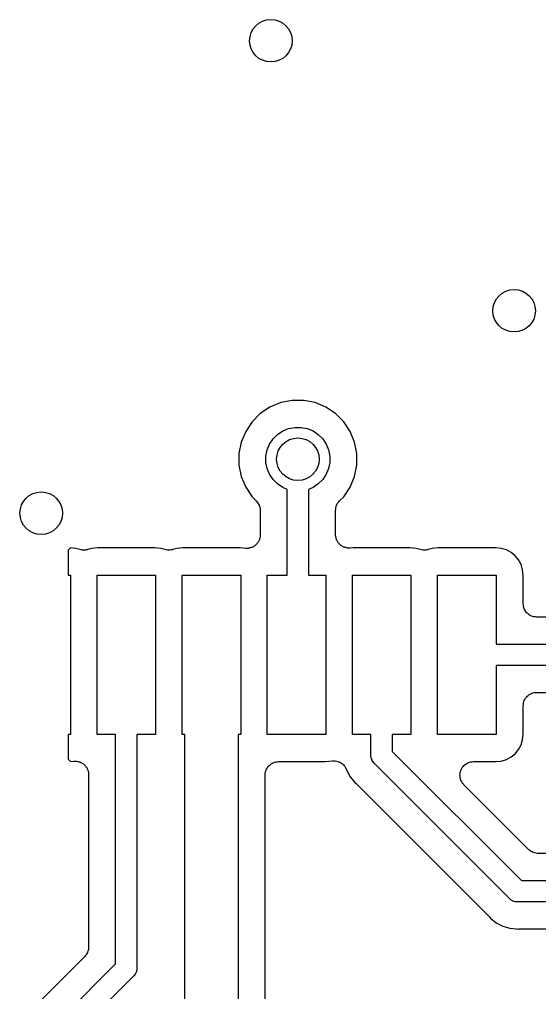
# Model space of a CAD drawing. Extents: x 49 to 143, y -158 to -38.
# Drawn here: x 95.94 to 100.82, y -102.43 to -93.27 of the extents above; entities that cross this region are included whole.
import ezdxf

# ---------------------------------------------------------------- set-up
doc = ezdxf.new("R2010")
doc.units = 0
doc.layers.add('BLACK', color=7, linetype='CONTINUOUS')

msp = doc.modelspace()

# ---------------------------------------------------------------- linework, layer by layer
at = {"layer": 'BLACK', "linetype": 'CONTINUOUS'}
for p, q in [((98.2896, -96.9181), (98.1988, -96.9787)), ((98.3904, -96.8763), (98.2896, -96.9181)), ((98.4974, -96.855), (98.3904, -96.8763)), ((98.6066, -96.855), (98.4974, -96.855)), ((98.7136, -96.8763), (98.6066, -96.855)), ((98.8144, -96.9181), (98.7136, -96.8763)), ((98.9052, -96.9787), (98.8144, -96.9181)), ((98.1988, -96.9787), (98.1217, -97.0558)), ((98.9823, -97.0558), (98.9052, -96.9787)), ((98.1217, -97.0558), (98.0611, -97.1466)), ((98.4099, -97.1431), (98.4645, -97.1205)), ((98.4645, -97.1205), (98.5225, -97.109)), ((98.5225, -97.109), (98.5815, -97.109)), ((98.5815, -97.109), (98.6395, -97.1205)), ((98.6395, -97.1205), (98.6941, -97.1431)), ((99.0429, -97.1466), (98.9823, -97.0558)), ((98.0611, -97.1466), (98.0193, -97.2474)), ((98.319, -97.2178), (98.3608, -97.176)), ((98.3608, -97.176), (98.4099, -97.1431)), ((98.6941, -97.1431), (98.7432, -97.176)), ((98.7432, -97.176), (98.785, -97.2178)), ((99.0847, -97.2474), (99.0429, -97.1466)), ((98.0193, -97.2474), (97.998, -97.3544)), ((98.2635, -97.3215), (98.2861, -97.2669)), ((98.2861, -97.2669), (98.319, -97.2178)), ((98.785, -97.2178), (98.8179, -97.2669)), ((98.8179, -97.2669), (98.8405, -97.3215)), ((99.106, -97.3544), (99.0847, -97.2474)), ((97.998, -97.3544), (97.998, -97.4636)), ((98.252, -97.3795), (98.2635, -97.3215)), ((98.252, -97.4385), (98.252, -97.3795)), ((98.8405, -97.3215), (98.852, -97.3795)), ((98.852, -97.3795), (98.852, -97.4385)), ((99.106, -97.4636), (99.106, -97.3544)), ((97.998, -97.4636), (98.0193, -97.5706)), ((98.2635, -97.4965), (98.252, -97.4385)), ((98.852, -97.4385), (98.8405, -97.4965)), ((99.0847, -97.5706), (99.106, -97.4636)), ((98.0193, -97.5706), (98.0611, -97.6714)), ((98.2861, -97.5511), (98.2635, -97.4965)), ((98.319, -97.6002), (98.2861, -97.5511)), ((98.8179, -97.5511), (98.785, -97.6002)), ((98.8405, -97.4965), (98.8179, -97.5511)), ((99.0429, -97.6714), (99.0847, -97.5706)), ((98.0611, -97.6714), (98.1217, -97.7622)), ((98.3608, -97.642), (98.319, -97.6002)), ((98.4099, -97.6749), (98.3608, -97.642)), ((98.7432, -97.642), (98.6941, -97.6749)), ((98.785, -97.6002), (98.7432, -97.642)), ((98.9823, -97.7622), (99.0429, -97.6714)), ((98.1217, -97.7622), (98.1608, -97.8013)), ((98.452, -97.6923), (98.4099, -97.6749)), ((98.452, -98.4982), (98.452, -97.6923)), ((98.6941, -97.6749), (98.652, -97.6923)), ((98.652, -97.6923), (98.652, -98.4982)), ((98.9432, -97.8013), (98.9823, -97.7622)), ((98.1608, -97.8013), (98.1611, -97.8016)), ((98.1611, -97.8016), (98.1611, -97.8016)), ((98.1611, -97.8016), (98.1611, -97.8016)), ((98.1611, -97.8016), (98.162, -97.8025)), ((98.162, -97.8025), (98.1694, -97.8117)), ((98.1694, -97.8117), (98.1768, -97.8208)), ((98.1768, -97.8208), (98.1771, -97.8214)), ((98.1771, -97.8214), (98.1775, -97.8219)), ((98.1775, -97.8219), (98.1829, -97.8324)), ((98.1829, -97.8324), (98.1884, -97.8427)), ((98.1884, -97.8427), (98.1886, -97.8433)), ((98.1886, -97.8433), (98.1889, -97.8439)), ((98.1889, -97.8439), (98.1922, -97.8552)), ((98.1922, -97.8552), (98.1956, -97.8664)), ((98.9088, -97.8647), (98.9123, -97.8535)), ((98.9123, -97.8535), (98.9158, -97.8423)), ((98.9158, -97.8423), (98.9161, -97.8417)), ((98.9161, -97.8417), (98.9163, -97.841)), ((98.9163, -97.841), (98.9219, -97.8307)), ((98.9219, -97.8307), (98.9275, -97.8204)), ((98.9275, -97.8204), (98.9279, -97.8199)), ((98.9279, -97.8199), (98.9282, -97.8193)), ((98.9282, -97.8193), (98.9357, -97.8104)), ((98.9357, -97.8104), (98.9432, -97.8013)), ((98.1956, -97.8664), (98.1956, -97.8671)), ((98.1956, -97.8671), (98.1958, -97.8677)), ((98.1958, -97.8677), (98.1969, -97.8794)), ((98.1969, -97.8794), (98.198, -97.8911)), ((98.198, -97.8911), (98.198, -98.121)), ((98.906, -97.8893), (98.9073, -97.8776)), ((98.906, -97.8906), (98.906, -97.8893)), ((98.906, -97.8907), (98.906, -97.8906)), ((98.906, -97.8906), (98.906, -97.8906)), ((98.906, -97.8911), (98.906, -97.8907)), ((98.906, -98.1184), (98.906, -97.8911)), ((98.9073, -97.8776), (98.9085, -97.866)), ((98.9085, -97.866), (98.9087, -97.8653)), ((98.9087, -97.8653), (98.9088, -97.8647)), ((98.198, -98.1227), (98.1973, -98.1285)), ((98.1973, -98.1285), (98.1973, -98.1343)), ((98.198, -98.121), (98.198, -98.1227)), ((98.9066, -98.1242), (98.906, -98.1184)), ((98.9065, -98.13), (98.9066, -98.1242)), ((98.9078, -98.1365), (98.9065, -98.13)), ((98.1512, -98.2194), (98.1457, -98.2231)), ((98.1553, -98.2153), (98.1512, -98.2194)), ((98.1599, -98.2117), (98.1553, -98.2153)), ((98.1641, -98.2066), (98.1599, -98.2117)), ((98.1688, -98.202), (98.1641, -98.2066)), ((98.1721, -98.1972), (98.1688, -98.202)), ((98.1758, -98.1927), (98.1721, -98.1972)), ((98.179, -98.1869), (98.1758, -98.1927)), ((98.1827, -98.1814), (98.179, -98.1869)), ((98.1849, -98.1761), (98.1827, -98.1814)), ((98.1877, -98.171), (98.1849, -98.1761)), ((98.1897, -98.1647), (98.1877, -98.171)), ((98.1923, -98.1586), (98.1897, -98.1647)), ((98.1935, -98.1529), (98.1923, -98.1586)), ((98.1952, -98.1474), (98.1935, -98.1529)), ((98.196, -98.1408), (98.1952, -98.1474)), ((98.1973, -98.1343), (98.196, -98.1408)), ((98.9084, -98.1431), (98.9078, -98.1365)), ((98.9101, -98.1486), (98.9084, -98.1431)), ((98.9112, -98.1543), (98.9101, -98.1486)), ((98.9137, -98.1605), (98.9112, -98.1543)), ((98.9156, -98.1668), (98.9137, -98.1605)), ((98.9183, -98.1719), (98.9156, -98.1668)), ((98.9205, -98.1773), (98.9183, -98.1719)), ((98.9241, -98.1828), (98.9205, -98.1773)), ((98.9272, -98.1887), (98.9241, -98.1828)), ((98.9309, -98.1932), (98.9272, -98.1887)), ((98.9341, -98.198), (98.9309, -98.1932)), ((98.9387, -98.2028), (98.9341, -98.198)), ((98.9429, -98.2079), (98.9387, -98.2028)), ((98.9474, -98.2116), (98.9429, -98.2079)), ((98.9514, -98.2157), (98.9474, -98.2116)), ((98.9569, -98.2195), (98.9514, -98.2157)), ((98.962, -98.2237), (98.9569, -98.2195)), ((96.415, -98.2431), (96.393, -98.2651)), ((96.393, -98.2651), (96.393, -98.4982)), ((96.4638, -98.2479), (96.415, -98.2431)), ((96.5021, -98.2595), (96.4638, -98.2479)), ((96.5136, -98.2618), (96.5021, -98.2595)), ((96.525, -98.2642), (96.5136, -98.2618)), ((96.5257, -98.2642), (96.525, -98.2642)), ((96.5264, -98.2644), (96.5257, -98.2642)), ((96.5381, -98.2644), (96.5264, -98.2644)), ((96.5498, -98.2645), (96.5381, -98.2644)), ((96.5505, -98.2644), (96.5498, -98.2645)), ((96.5512, -98.2644), (96.5505, -98.2644)), ((96.5627, -98.2621), (96.5512, -98.2644)), ((96.5742, -98.26), (96.5627, -98.2621)), ((96.5755, -98.2596), (96.5742, -98.26)), ((96.5756, -98.2596), (96.5755, -98.2596)), ((96.5755, -98.2596), (96.5755, -98.2596)), ((96.5759, -98.2595), (96.5756, -98.2596)), ((96.6142, -98.2479), (96.5759, -98.2595)), ((96.6702, -98.2424), (96.6142, -98.2479)), ((97.2078, -98.2424), (96.6702, -98.2424)), ((97.2638, -98.2479), (97.2078, -98.2424)), ((97.3021, -98.2595), (97.2638, -98.2479)), ((97.3136, -98.2618), (97.3021, -98.2595)), ((97.325, -98.2642), (97.3136, -98.2618)), ((97.3257, -98.2642), (97.325, -98.2642)), ((97.3264, -98.2644), (97.3257, -98.2642)), ((97.3381, -98.2644), (97.3264, -98.2644)), ((97.3498, -98.2645), (97.3381, -98.2644)), ((97.3505, -98.2644), (97.3498, -98.2645)), ((97.3512, -98.2644), (97.3505, -98.2644)), ((97.3627, -98.2621), (97.3512, -98.2644)), ((97.3742, -98.26), (97.3627, -98.2621)), ((97.3755, -98.2596), (97.3742, -98.26)), ((97.3756, -98.2596), (97.3755, -98.2596)), ((97.3755, -98.2596), (97.3755, -98.2596)), ((97.3759, -98.2595), (97.3756, -98.2596)), ((97.4142, -98.2479), (97.3759, -98.2595)), ((97.4702, -98.2424), (97.4142, -98.2479)), ((98.0078, -98.2424), (97.4702, -98.2424)), ((98.0586, -98.2474), (98.0078, -98.2424)), ((98.0643, -98.2474), (98.0586, -98.2474)), ((98.0701, -98.248), (98.0643, -98.2474)), ((98.0767, -98.2474), (98.0701, -98.248)), ((98.0833, -98.2474), (98.0767, -98.2474)), ((98.089, -98.2462), (98.0833, -98.2474)), ((98.0948, -98.2457), (98.089, -98.2462)), ((98.1012, -98.2438), (98.0948, -98.2457)), ((98.1077, -98.2426), (98.1012, -98.2438)), ((98.113, -98.2404), (98.1077, -98.2426)), ((98.1186, -98.2387), (98.113, -98.2404)), ((98.1244, -98.2357), (98.1186, -98.2387)), ((98.1306, -98.2331), (98.1244, -98.2357)), ((98.1354, -98.2299), (98.1306, -98.2331)), ((98.1405, -98.2272), (98.1354, -98.2299)), ((98.1457, -98.2231), (98.1405, -98.2272)), ((98.9671, -98.2265), (98.962, -98.2237)), ((98.9719, -98.2297), (98.9671, -98.2265)), ((98.978, -98.2323), (98.9719, -98.2297)), ((98.9838, -98.2355), (98.978, -98.2323)), ((98.9893, -98.2372), (98.9838, -98.2355)), ((98.9947, -98.2395), (98.9893, -98.2372)), ((99.0011, -98.2409), (98.9947, -98.2395)), ((99.0075, -98.2428), (99.0011, -98.2409)), ((99.0132, -98.2434), (99.0075, -98.2428)), ((99.0189, -98.2446), (99.0132, -98.2434)), ((99.0255, -98.2447), (99.0189, -98.2446)), ((99.0321, -98.2454), (99.0255, -98.2447)), ((99.0379, -98.2449), (99.0321, -98.2454)), ((99.0437, -98.245), (99.0379, -98.2449)), ((99.0454, -98.2448), (99.0437, -98.245)), ((99.0702, -98.2424), (99.0454, -98.2448)), ((99.6078, -98.2424), (99.0702, -98.2424)), ((99.6638, -98.2479), (99.6078, -98.2424)), ((99.7021, -98.2595), (99.6638, -98.2479)), ((99.7136, -98.2618), (99.7021, -98.2595)), ((99.725, -98.2642), (99.7136, -98.2618)), ((99.7257, -98.2642), (99.725, -98.2642)), ((99.7264, -98.2644), (99.7257, -98.2642)), ((99.7381, -98.2644), (99.7264, -98.2644)), ((99.7498, -98.2645), (99.7381, -98.2644)), ((99.7505, -98.2644), (99.7498, -98.2645)), ((99.7512, -98.2644), (99.7505, -98.2644)), ((99.7627, -98.2621), (99.7512, -98.2644)), ((99.7742, -98.26), (99.7627, -98.2621)), ((99.7755, -98.2596), (99.7742, -98.26)), ((99.7756, -98.2596), (99.7755, -98.2596)), ((99.7755, -98.2596), (99.7755, -98.2596)), ((99.7759, -98.2595), (99.7756, -98.2596)), ((99.8142, -98.2479), (99.7759, -98.2595)), ((99.8702, -98.2424), (99.8142, -98.2479)), ((100.408, -98.2424), (99.8702, -98.2424)), ((100.464, -98.2479), (100.408, -98.2424)), ((100.512, -98.2624), (100.464, -98.2479)), ((100.556, -98.286), (100.512, -98.2624)), ((100.594, -98.3177), (100.556, -98.286)), ((100.626, -98.3564), (100.594, -98.3177)), ((100.65, -98.4005), (100.626, -98.3564)), ((100.664, -98.4484), (100.65, -98.4005)), ((100.67, -98.5044), (100.664, -98.4484)), ((96.393, -98.4982), (96.414, -98.4982)), ((96.414, -98.4982), (96.414, -99.9982)), ((96.664, -99.9982), (96.664, -98.4982)), ((96.664, -98.4982), (97.214, -98.4982)), ((97.214, -98.4982), (97.214, -99.9982)), ((97.464, -99.9982), (97.464, -98.4982)), ((97.464, -98.4982), (98.014, -98.4982)), ((98.014, -98.4982), (98.014, -99.9982)), ((98.264, -99.9982), (98.264, -98.4982)), ((98.264, -98.4982), (98.452, -98.4982)), ((98.652, -98.4982), (98.814, -98.4982)), ((98.814, -98.4982), (98.814, -99.9982)), ((99.064, -99.9982), (99.064, -98.4982)), ((99.064, -98.4982), (99.614, -98.4982)), ((99.614, -98.4982), (99.614, -99.9982)), ((99.864, -99.9982), (99.864, -98.4982)), ((99.864, -98.4982), (100.414, -98.4982)), ((100.414, -98.4982), (100.414, -99.1482)), ((100.67, -98.7672), (100.67, -98.5044)), ((100.671, -98.7791), (100.67, -98.7672)), ((100.672, -98.791), (100.671, -98.7791)), ((100.672, -98.7914), (100.672, -98.791)), ((100.672, -98.7919), (100.672, -98.7914)), ((100.676, -98.8033), (100.672, -98.7919)), ((100.679, -98.8148), (100.676, -98.8033)), ((100.679, -98.8152), (100.679, -98.8148)), ((100.679, -98.8156), (100.679, -98.8152)), ((100.685, -98.8261), (100.679, -98.8156)), ((100.691, -98.8367), (100.685, -98.8261)), ((100.691, -98.8371), (100.691, -98.8367)), ((100.691, -98.8375), (100.691, -98.8371)), ((100.699, -98.8467), (100.691, -98.8375)), ((100.706, -98.8561), (100.699, -98.8467)), ((100.706, -98.8563), (100.706, -98.8561)), ((100.707, -98.8567), (100.706, -98.8563)), ((100.716, -98.8643), (100.707, -98.8567)), ((100.725, -98.872), (100.716, -98.8643)), ((100.725, -98.8722), (100.725, -98.872)), ((100.726, -98.8725), (100.725, -98.8722)), ((100.736, -98.8782), (100.726, -98.8725)), ((100.747, -98.8839), (100.736, -98.8782)), ((100.747, -98.8841), (100.747, -98.8839)), ((100.748, -98.8843), (100.747, -98.8841)), ((100.759, -98.8878), (100.748, -98.8843)), ((100.77, -98.8914), (100.759, -98.8878)), ((100.771, -98.8915), (100.77, -98.8914)), ((100.771, -98.8916), (100.771, -98.8915)), ((100.783, -98.8929), (100.771, -98.8916)), ((100.795, -98.8942), (100.783, -98.8929)), ((100.796, -98.8942), (100.795, -98.8942)), ((100.797, -98.8942), (100.796, -98.8942)), ((100.796, -98.8942), (100.796, -98.8942)), ((100.796, -98.8942), (100.796, -98.8942)), ((102.378, -98.8942), (100.797, -98.8942)), ((100.414, -99.1482), (112.808, -99.1482)), ((112.808, -99.3482), (100.414, -99.3482)), ((100.414, -99.3482), (100.414, -99.9982)), ((100.676, -99.6914), (100.68, -99.68)), ((100.68, -99.6792), (100.686, -99.6687)), ((100.68, -99.6796), (100.68, -99.6792)), ((100.68, -99.68), (100.68, -99.6796)), ((100.686, -99.6687), (100.692, -99.6582)), ((100.692, -99.6574), (100.7, -99.6483)), ((100.692, -99.6578), (100.692, -99.6574)), ((100.692, -99.6582), (100.692, -99.6578)), ((100.7, -99.6483), (100.707, -99.6391)), ((100.707, -99.6391), (100.708, -99.6388)), ((100.708, -99.6385), (100.717, -99.631)), ((100.708, -99.6388), (100.708, -99.6385)), ((100.717, -99.631), (100.727, -99.6234)), ((100.727, -99.6229), (100.738, -99.6174)), ((100.727, -99.6232), (100.727, -99.6229)), ((100.727, -99.6234), (100.727, -99.6232)), ((100.738, -99.6174), (100.748, -99.6118)), ((100.748, -99.6118), (100.749, -99.6117)), ((100.749, -99.6114), (100.761, -99.6081)), ((100.749, -99.6117), (100.749, -99.6114)), ((100.761, -99.6081), (100.772, -99.6046)), ((100.772, -99.6046), (100.773, -99.6046)), ((100.773, -99.6044), (100.785, -99.6034)), ((100.773, -99.6046), (100.773, -99.6044)), ((100.785, -99.6034), (100.797, -99.6022)), ((100.797, -99.6022), (112.609, -99.6022)), ((100.67, -99.7274), (100.671, -99.7155)), ((100.67, -99.7283), (100.67, -99.7274)), ((100.67, -99.7292), (100.67, -99.7283)), ((100.67, -99.7283), (100.67, -99.7283)), ((100.67, -99.7283), (100.67, -99.7283)), ((100.67, -99.992), (100.67, -99.7292)), ((100.671, -99.7155), (100.672, -99.7037)), ((100.672, -99.7037), (100.673, -99.7032)), ((100.673, -99.7028), (100.676, -99.6914)), ((100.673, -99.7032), (100.673, -99.7028)), ((96.414, -99.9982), (96.393, -99.9982)), ((96.393, -99.9982), (96.393, -100.231)), ((96.839, -99.9982), (96.664, -99.9982)), ((96.839, -102.156), (96.839, -99.9982)), ((97.214, -99.9982), (97.039, -99.9982)), ((97.039, -99.9982), (97.039, -102.192)), ((97.489, -99.9982), (97.464, -99.9982)), ((97.489, -103.821), (97.489, -99.9982)), ((98.014, -99.9982), (97.989, -99.9982)), ((97.989, -99.9982), (97.989, -103.821)), ((98.814, -99.9982), (98.264, -99.9982)), ((99.239, -99.9982), (99.064, -99.9982)), ((99.239, -100.193), (99.239, -99.9982)), ((99.614, -99.9982), (99.439, -99.9982)), ((99.439, -99.9982), (99.439, -100.157)), ((100.414, -99.9982), (99.864, -99.9982)), ((100.65, -100.096), (100.664, -100.048)), ((100.664, -100.048), (100.67, -99.992)), ((100.594, -100.179), (100.626, -100.14)), ((100.626, -100.14), (100.65, -100.096)), ((96.393, -100.231), (96.415, -100.253)), ((99.2385, -100.198), (99.239, -100.193)), ((99.2404, -100.218), (99.2385, -100.198)), ((99.2455, -100.234), (99.2404, -100.218)), ((99.2462, -100.237), (99.2455, -100.234)), ((99.439, -100.157), (100.655, -101.373)), ((100.464, -100.249), (100.512, -100.234)), ((100.512, -100.234), (100.556, -100.21)), ((100.556, -100.21), (100.594, -100.179)), ((96.415, -100.253), (96.4456, -100.25)), ((96.4456, -100.25), (96.4473, -100.25)), ((96.4473, -100.25), (96.4531, -100.25)), ((96.4531, -100.25), (96.4589, -100.25)), ((96.4589, -100.25), (96.4655, -100.25)), ((96.4655, -100.25), (96.4721, -100.25)), ((96.4721, -100.25), (96.4778, -100.252)), ((96.4778, -100.252), (96.4835, -100.252)), ((96.4835, -100.252), (96.4899, -100.254)), ((96.4899, -100.254), (96.4963, -100.256)), ((96.4963, -100.256), (96.5017, -100.258)), ((96.5017, -100.258), (96.5072, -100.26)), ((96.5072, -100.26), (96.513, -100.263)), ((96.513, -100.263), (96.5191, -100.265)), ((96.5191, -100.265), (96.5239, -100.269)), ((96.5239, -100.269), (96.529, -100.271)), ((96.529, -100.271), (96.5341, -100.276)), ((96.5341, -100.276), (96.5396, -100.279)), ((96.5396, -100.279), (96.5437, -100.284)), ((96.5437, -100.284), (96.5481, -100.287)), ((96.5481, -100.287), (96.5523, -100.292)), ((96.5523, -100.292), (96.5569, -100.297)), ((96.5569, -100.297), (96.5601, -100.302)), ((96.5601, -100.302), (96.5638, -100.306)), ((96.5638, -100.306), (96.5669, -100.312)), ((96.5669, -100.312), (96.5705, -100.318)), ((96.5705, -100.318), (96.5727, -100.323)), ((96.5727, -100.323), (96.5754, -100.328)), ((98.2533, -100.331), (98.259, -100.321)), ((98.259, -100.321), (98.2647, -100.31)), ((98.2647, -100.31), (98.265, -100.31)), ((98.265, -100.31), (98.2652, -100.309)), ((98.2652, -100.309), (98.2729, -100.3)), ((98.2729, -100.3), (98.2805, -100.291)), ((98.2805, -100.291), (98.2809, -100.291)), ((98.2809, -100.291), (98.2811, -100.29)), ((98.2811, -100.29), (98.2905, -100.283)), ((98.2905, -100.283), (98.2997, -100.275)), ((98.2997, -100.275), (98.3001, -100.275)), ((98.3001, -100.275), (98.3005, -100.275)), ((98.3005, -100.275), (98.3111, -100.269)), ((98.3111, -100.269), (98.3216, -100.264)), ((98.3216, -100.264), (98.322, -100.263)), ((98.322, -100.263), (98.3224, -100.263)), ((98.3224, -100.263), (98.3339, -100.26)), ((98.3339, -100.26), (98.3453, -100.256)), ((98.3453, -100.256), (98.3458, -100.256)), ((98.3458, -100.256), (98.3462, -100.256)), ((98.3462, -100.256), (98.3581, -100.255)), ((98.3581, -100.255), (98.37, -100.254)), ((98.37, -100.254), (98.8078, -100.254)), ((98.8078, -100.254), (98.8761, -100.247)), ((98.8761, -100.247), (98.8778, -100.247)), ((98.8778, -100.247), (98.8782, -100.247)), ((98.8782, -100.247), (98.8787, -100.247)), ((98.8787, -100.247), (98.8907, -100.247)), ((98.8907, -100.247), (98.9026, -100.247)), ((98.9026, -100.247), (98.903, -100.247)), ((98.903, -100.247), (98.9034, -100.247)), ((98.9034, -100.247), (98.9151, -100.25)), ((98.9151, -100.25), (98.9269, -100.252)), ((98.9269, -100.252), (98.9273, -100.252)), ((98.9273, -100.252), (98.9277, -100.252)), ((98.9277, -100.252), (98.9387, -100.257)), ((98.9387, -100.257), (98.9498, -100.262)), ((98.9498, -100.262), (98.9501, -100.262)), ((98.9501, -100.262), (98.9505, -100.262)), ((98.9505, -100.262), (98.9604, -100.269)), ((98.9604, -100.269), (98.9703, -100.275)), ((98.9703, -100.275), (98.9706, -100.276)), ((98.9706, -100.276), (98.971, -100.276)), ((98.971, -100.276), (98.9794, -100.285)), ((98.9794, -100.285), (98.9878, -100.293)), ((98.9878, -100.293), (98.9881, -100.293)), ((98.9881, -100.293), (98.9883, -100.294)), ((98.9883, -100.294), (98.9949, -100.304)), ((98.9949, -100.304), (99.0016, -100.314)), ((99.0016, -100.314), (99.0017, -100.314)), ((99.0017, -100.314), (99.002, -100.314)), ((99.002, -100.314), (99.0064, -100.325)), ((99.0064, -100.325), (99.0093, -100.332)), ((99.2555, -100.254), (99.2462, -100.237)), ((99.2679, -100.269), (99.2555, -100.254)), ((99.2718, -100.272), (99.2679, -100.269)), ((100.54, -101.54), (99.2718, -100.272)), ((100.085, -100.331), (100.091, -100.321)), ((100.091, -100.321), (100.097, -100.31)), ((100.097, -100.31), (100.105, -100.3)), ((100.097, -100.31), (100.097, -100.31)), ((100.097, -100.31), (100.097, -100.31)), ((100.105, -100.3), (100.113, -100.291)), ((100.113, -100.291), (100.122, -100.283)), ((100.113, -100.291), (100.113, -100.291)), ((100.113, -100.291), (100.113, -100.291)), ((100.122, -100.283), (100.132, -100.275)), ((100.132, -100.275), (100.143, -100.269)), ((100.132, -100.275), (100.132, -100.275)), ((100.132, -100.275), (100.132, -100.275)), ((100.143, -100.269), (100.154, -100.264)), ((100.154, -100.263), (100.166, -100.26)), ((100.154, -100.264), (100.154, -100.263)), ((100.154, -100.264), (100.154, -100.264)), ((100.166, -100.26), (100.177, -100.256)), ((100.177, -100.256), (100.178, -100.256)), ((100.178, -100.256), (100.19, -100.255)), ((100.178, -100.256), (100.178, -100.256)), ((100.19, -100.255), (100.202, -100.254)), ((100.202, -100.254), (100.408, -100.254)), ((100.408, -100.254), (100.464, -100.249)), ((96.5754, -100.328), (96.5773, -100.335)), ((96.5773, -100.335), (96.5798, -100.341)), ((96.5798, -100.341), (96.5809, -100.346)), ((96.5809, -100.346), (96.5826, -100.352)), ((96.5826, -100.352), (96.5832, -100.359)), ((96.5832, -100.359), (96.5845, -100.365)), ((96.5845, -100.365), (96.5844, -100.371)), ((96.5844, -100.371), (96.585, -100.377)), ((96.585, -100.377), (96.585, -101.998)), ((98.243, -100.379), (98.2443, -100.367)), ((98.243, -100.38), (98.243, -100.379)), ((98.243, -100.381), (98.243, -100.38)), ((98.243, -100.38), (98.243, -100.38)), ((98.243, -100.38), (98.243, -100.38)), ((98.243, -103.512), (98.243, -100.381)), ((98.2443, -100.367), (98.2456, -100.356)), ((98.2456, -100.356), (98.2457, -100.355)), ((98.2457, -100.355), (98.2458, -100.355)), ((98.2458, -100.355), (98.2494, -100.343)), ((98.2494, -100.343), (98.2529, -100.332)), ((98.2529, -100.332), (98.2531, -100.331)), ((98.2531, -100.331), (98.2533, -100.331)), ((99.0093, -100.332), (99.0432, -100.396)), ((99.0432, -100.396), (99.0875, -100.45)), ((100.075, -100.38), (100.076, -100.368)), ((100.076, -100.392), (100.075, -100.38)), ((100.075, -100.38), (100.075, -100.38)), ((100.075, -100.38), (100.075, -100.38)), ((100.076, -100.368), (100.078, -100.356)), ((100.077, -100.404), (100.076, -100.392)), ((100.077, -100.405), (100.077, -100.404)), ((100.081, -100.416), (100.077, -100.405)), ((100.077, -100.405), (100.077, -100.405)), ((100.078, -100.355), (100.081, -100.344)), ((100.078, -100.356), (100.078, -100.355)), ((100.078, -100.355), (100.078, -100.355)), ((100.081, -100.344), (100.085, -100.332)), ((100.084, -100.428), (100.081, -100.416)), ((100.085, -100.332), (100.085, -100.331)), ((100.085, -100.332), (100.085, -100.332)), ((99.0875, -100.45), (99.0962, -100.457)), ((99.0962, -100.457), (99.0975, -100.458)), ((99.0975, -100.458), (99.1013, -100.462)), ((99.1013, -100.462), (99.1054, -100.465)), ((99.1054, -100.465), (100.347, -101.707)), ((100.084, -100.429), (100.084, -100.428)), ((100.084, -100.428), (100.084, -100.428)), ((100.09, -100.439), (100.084, -100.429)), ((100.096, -100.45), (100.09, -100.439)), ((100.096, -100.451), (100.096, -100.45)), ((100.096, -100.45), (100.096, -100.45)), ((100.103, -100.46), (100.096, -100.451)), ((100.111, -100.47), (100.103, -100.46)), ((100.112, -100.471), (100.111, -100.47)), ((100.111, -100.47), (100.111, -100.47)), ((100.111, -100.47), (100.111, -100.47)), ((100.111, -100.47), (100.111, -100.47)), ((100.723, -101.082), (100.112, -100.471)), ((100.732, -101.089), (100.723, -101.082)), ((100.741, -101.097), (100.732, -101.089)), ((100.742, -101.097), (100.741, -101.097)), ((100.742, -101.098), (100.742, -101.097)), ((100.753, -101.103), (100.742, -101.098)), ((100.763, -101.109), (100.753, -101.103)), ((100.764, -101.109), (100.763, -101.109)), ((100.775, -101.113), (100.764, -101.109)), ((100.764, -101.109), (100.764, -101.109)), ((100.787, -101.116), (100.775, -101.113)), ((100.788, -101.116), (100.787, -101.116)), ((100.787, -101.116), (100.787, -101.116)), ((100.8, -101.118), (100.788, -101.116)), ((100.811, -101.119), (100.8, -101.118)), ((100.813, -101.119), (100.811, -101.119)), ((113.72, -101.119), (100.813, -101.119)), ((100.813, -101.119), (100.813, -101.119)), ((100.813, -101.119), (100.813, -101.119)), ((100.813, -101.119), (100.813, -101.119)), ((100.655, -101.373), (113.878, -101.373)), ((100.543, -101.544), (100.54, -101.54)), ((100.547, -101.547), (100.543, -101.544)), ((100.55, -101.55), (100.547, -101.547)), ((100.547, -101.547), (100.547, -101.547)), ((100.558, -101.557), (100.55, -101.55)), ((100.575, -101.566), (100.558, -101.557)), ((100.594, -101.572), (100.575, -101.566)), ((100.609, -101.573), (100.594, -101.572)), ((100.614, -101.573), (100.609, -101.573)), ((100.609, -101.573), (100.609, -101.573)), ((100.619, -101.573), (100.614, -101.573)), ((113.914, -101.573), (100.619, -101.573)), ((100.347, -101.707), (100.348, -101.708)), ((100.348, -101.708), (100.351, -101.712)), ((100.351, -101.712), (100.355, -101.716)), ((100.355, -101.716), (100.362, -101.725)), ((100.362, -101.725), (100.416, -101.769)), ((100.416, -101.769), (100.478, -101.802)), ((100.478, -101.802), (100.544, -101.822)), ((100.544, -101.822), (100.603, -101.828)), ((100.603, -101.828), (100.603, -101.828)), ((100.603, -101.828), (100.614, -101.829)), ((100.614, -101.829), (100.625, -101.828)), ((100.625, -101.828), (100.627, -101.827)), ((100.627, -101.827), (100.632, -101.828)), ((100.632, -101.828), (100.637, -101.827)), ((100.637, -101.827), (113.895, -101.827)), ((96.5691, -102.058), (96.5635, -102.068)), ((96.5747, -102.048), (96.5691, -102.058)), ((96.5749, -102.047), (96.5747, -102.048)), ((96.5752, -102.047), (96.5749, -102.047)), ((96.5787, -102.035), (96.5752, -102.047)), ((96.5822, -102.024), (96.5787, -102.035)), ((96.5823, -102.024), (96.5822, -102.024)), ((96.5825, -102.023), (96.5823, -102.024)), ((96.5837, -102.011), (96.5825, -102.023)), ((96.585, -102), (96.5837, -102.011)), ((96.585, -101.998), (96.585, -101.998)), ((96.585, -101.998), (96.585, -101.998)), ((96.585, -101.998), (96.585, -101.998)), ((96.585, -101.998), (96.585, -102)), ((96.5478, -102.088), (95.9054, -102.73)), ((96.0718, -102.923), (96.839, -102.156)), ((96.5553, -102.078), (96.5478, -102.088)), ((96.5628, -102.07), (96.5553, -102.078)), ((96.5631, -102.069), (96.5628, -102.07)), ((96.5635, -102.068), (96.5631, -102.069)), ((97.0293, -102.24), (97.0225, -102.253)), ((97.0318, -102.235), (97.0293, -102.24)), ((97.0376, -102.217), (97.0318, -102.235)), ((97.038, -102.212), (97.0376, -102.217)), ((97.039, -102.202), (97.038, -102.212)), ((97.039, -102.192), (97.0395, -102.197)), ((97.0395, -102.197), (97.039, -102.202)), ((97.039, -102.202), (97.039, -102.202)), ((97.0062, -102.271), (96.239, -103.038)), ((97.0101, -102.268), (97.0062, -102.271)), ((97.0225, -102.253), (97.0101, -102.268))]:
    msp.add_line(p, q, dxfattribs=at)
at = {"layer": 'BLACK'}
for centre in [(98.298, -93.472), (100.584, -96.012), (98.552, -97.409), (96.139, -97.917)]:
    msp.add_circle(centre, 0.2, dxfattribs=at)

doc.saveas('drawing.dxf')
